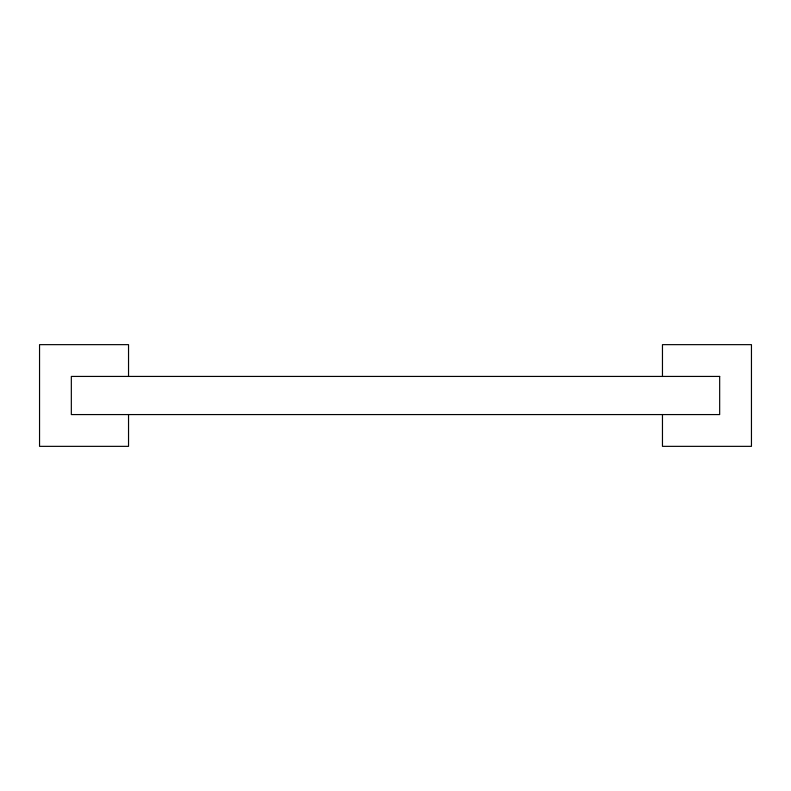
<?xml version="1.0" encoding="UTF-8"?>
<svg xmlns="http://www.w3.org/2000/svg" width="791" height="791" viewBox="0 0 791 791"><rect width="100%" height="100%" fill="white"/><g stroke="black" fill="none" stroke-linecap="round" stroke-linejoin="round"><path stroke-width="1.19" d="M662.462 376.506L662.462 344.649L751.45 344.649L751.45 446.351L662.462 446.351L662.462 414.494M128.537 376.506L128.537 344.649L39.55 344.649L39.55 446.351L128.537 446.351L128.537 414.494M719.672 376.427L71.328 376.427L71.328 414.573L719.672 414.573L719.672 376.427"/></g></svg>
